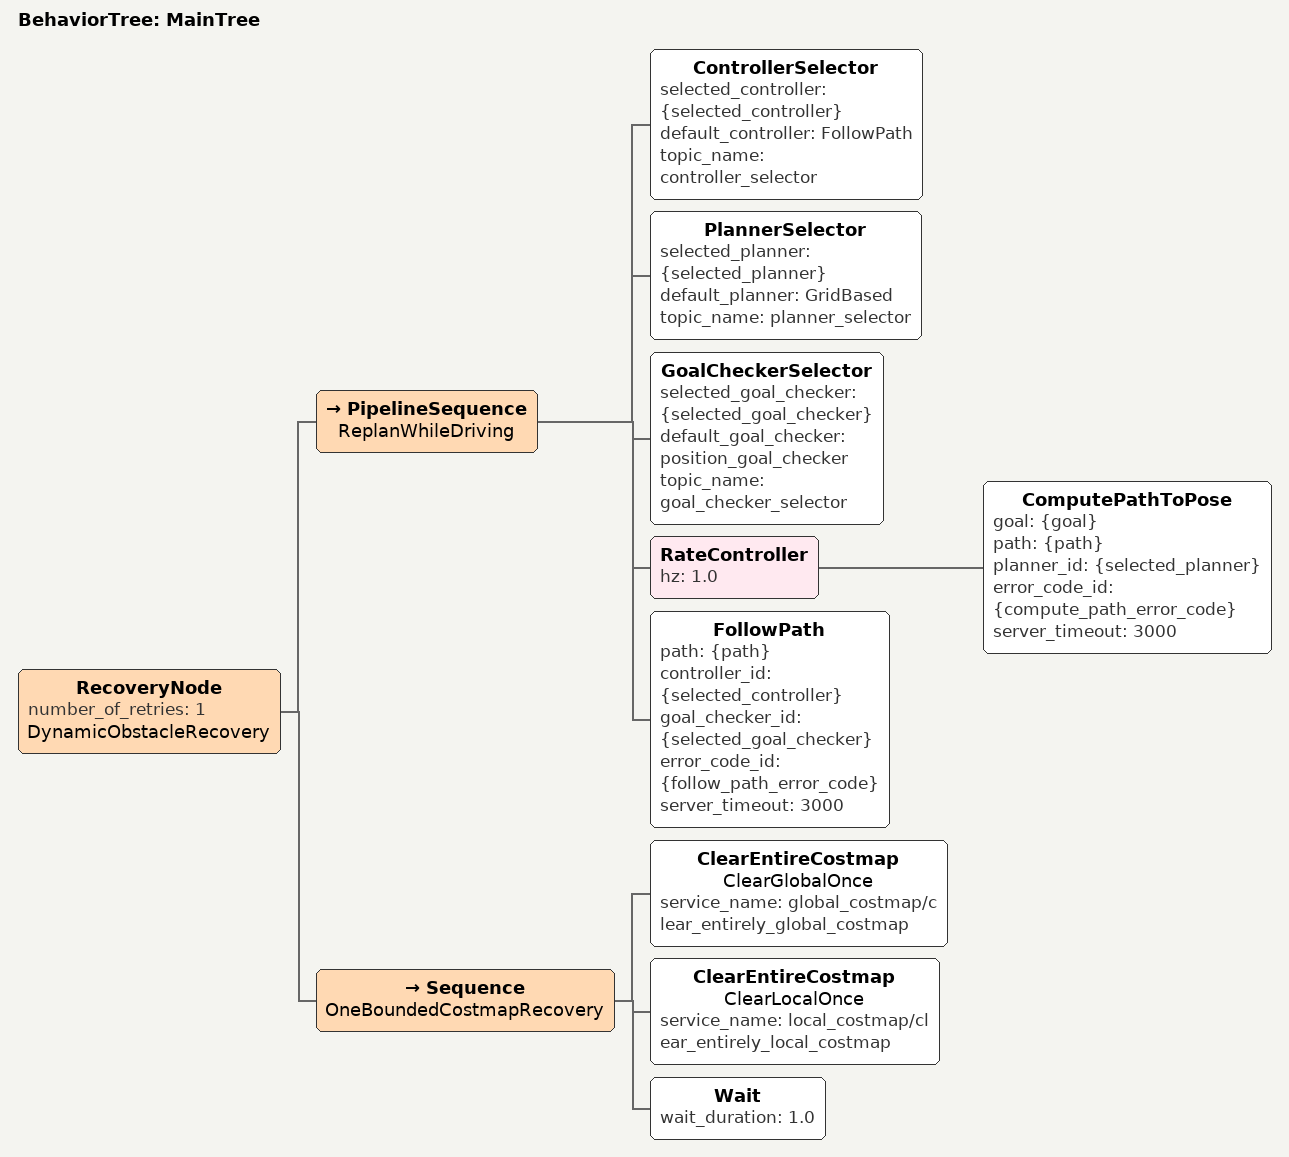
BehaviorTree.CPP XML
<!-- 평가 전용 고정 장애물 재계획 트리. 회전·후진 복구는 사용하지 않는다. -->
<root BTCPP_format="4" main_tree_to_execute="MainTree">
  <BehaviorTree ID="MainTree">
    <RecoveryNode number_of_retries="1" name="DynamicObstacleRecovery">
      <PipelineSequence name="ReplanWhileDriving">
        <ControllerSelector selected_controller="{selected_controller}" default_controller="FollowPath" topic_name="controller_selector"/>
        <PlannerSelector selected_planner="{selected_planner}" default_planner="GridBased" topic_name="planner_selector"/>
        <GoalCheckerSelector selected_goal_checker="{selected_goal_checker}" default_goal_checker="position_goal_checker" topic_name="goal_checker_selector"/>
        <RateController hz="1.0">
          <ComputePathToPose goal="{goal}" path="{path}" planner_id="{selected_planner}" error_code_id="{compute_path_error_code}" server_timeout="3000"/>
        </RateController>
        <FollowPath path="{path}" controller_id="{selected_controller}" goal_checker_id="{selected_goal_checker}" error_code_id="{follow_path_error_code}" server_timeout="3000"/>
      </PipelineSequence>
      <Sequence name="OneBoundedCostmapRecovery">
        <ClearEntireCostmap name="ClearGlobalOnce" service_name="global_costmap/clear_entirely_global_costmap"/>
        <ClearEntireCostmap name="ClearLocalOnce" service_name="local_costmap/clear_entirely_local_costmap"/>
        <Wait wait_duration="1.0"/>
      </Sequence>
    </RecoveryNode>
  </BehaviorTree>
</root>
